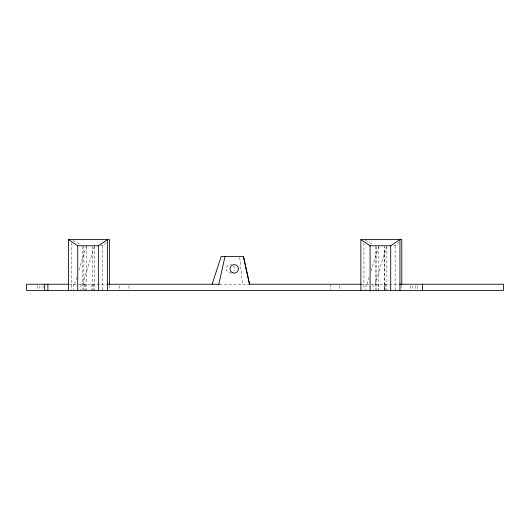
<?xml version="1.0" encoding="UTF-8"?>
<svg xmlns="http://www.w3.org/2000/svg" width="530" height="530" viewBox="0 0 530 530"><rect width="100%" height="100%" fill="white"/><g stroke="black" fill="none" stroke-linecap="round" stroke-linejoin="round"><path stroke-width="0.4" stroke-dasharray="2.65 1.99" d="M74.564 284.232L76.757 277.17M78.944 270.101L86.489 245.768M82.614 284.232L94.532 245.768M366.919 284.232L369.112 277.17M371.06 270.89L378.599 246.549M374.968 284.232L386.642 246.549M100.402 245.768L102.8 245.768L106.417 242.409M393.558 245.768L395.155 245.768L398.772 242.409M69.158 284.232L106.709 284.232M219.645 284.232L248.802 284.232M361.334 284.232L398.832 284.232M365.349 240.381L373.08 244.615M72.994 240.381L80.726 244.615M239.699 257.355L242.495 284.232M417.719 285.769L417.719 289.618M415.169 285.769L415.169 289.618M412.658 285.769L412.658 289.618M410.352 285.769L410.352 289.618M401.786 285.478L401.786 289.572M395.155 245.768L395.155 290.387M386.887 246.596L386.887 289.565M385.376 284.232L385.376 290.387M384.197 284.232L384.197 289.618M378.844 246.596L378.844 289.565M378.274 284.232L378.274 290.387M376.247 246.582L376.148 290.387M375.187 246.596L375.187 289.565M373.074 284.232L373.074 289.618M365.972 284.232L365.972 290.387M363.944 242.886L363.944 289.572M339.472 285.769L339.472 289.618M330.336 284.232L330.336 289.618M128.976 285.769L128.976 289.618M119.197 285.769L119.197 289.618M109.432 285.478L109.432 289.572M102.8 245.768L102.8 290.387M94.532 246.596L94.532 290.387M93.3 284.232L93.3 290.387M92.2 246.582L92.2 289.618M91.842 284.232L91.842 290.387M86.489 246.596L86.489 290.387M85.648 284.232L85.648 290.387M84.177 284.232L84.177 289.618M83.892 245.768L83.892 290.387M82.832 246.596L82.832 289.565M80.991 284.232L80.991 290.387M73.339 284.232L73.339 290.387M71.59 242.886L71.59 290.387M43.029 285.769L43.029 289.618M39.883 285.769L39.883 289.618M37.193 285.769L37.193 289.618M233.279 265.855A4.233 4.094 -90 0 1 233.929 270.962M231.444 272.937A4.233 4.094 -90 0 1 226.284 268.849A4.233 4.094 -90 0 1 231.444 264.761M384.568 289.565L384.555 246.596L384.581 289.618"/><path stroke-width="0.79" d="M218.837 284.232L224.992 256.54M212.113 284.232L221.149 256.54L243.456 256.54L249.61 284.232M68.509 290.387L68.509 239.613L77.738 245.768L98.355 245.768L107.59 239.613L107.59 290.387M360.864 290.387L360.864 239.613L370.092 245.768L390.709 245.768L399.945 239.613L399.945 290.387M68.509 239.613L109.432 239.613L109.432 284.656M360.864 239.613L401.786 239.613L401.786 284.656M68.595 284.232L26.5 284.232L26.5 290.387L503.5 290.387L503.5 284.232L399.647 284.232M107.1 284.232L219.506 284.232M249.193 284.232L361.347 284.232M243.456 256.54L249.246 283.444M422.49 284.232L422.476 290.387M390.709 245.768L390.709 290.387M370.092 245.768L370.092 290.387M98.355 245.768L98.355 290.387M77.738 245.768L77.738 290.387M47.879 284.232L47.879 290.387M44.719 284.232L44.719 290.387M232.107 272.513A4.233 4.233 0 0 0 238.46 268.849A4.233 4.233 0 0 0 232.107 265.185A4.233 4.233 0 0 0 232.107 272.513"/></g></svg>
